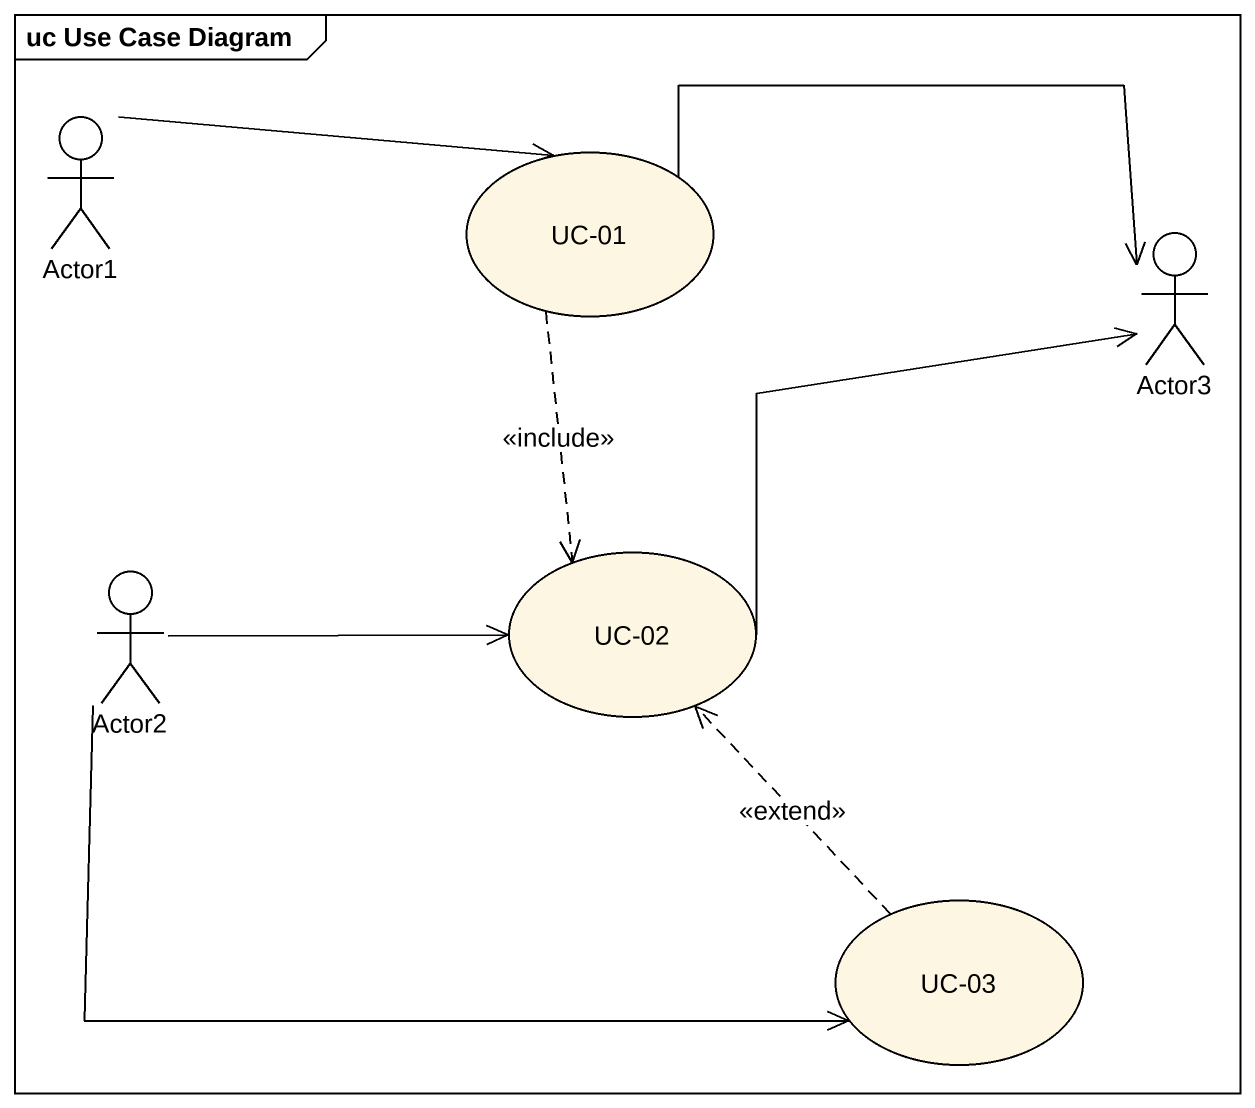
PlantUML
@startuml
mainframe uc Use Case Diagram
actor Actor1
usecase "UC-01" as UC_01
actor Actor3
actor Actor2
usecase "UC-02" as UC_02
usecase "UC-03" as UC_03
Actor1 -right-> UC_01
UC_01 -right-> Actor3
UC_01 ..> UC_02 : <<include>>
Actor2 -right-> UC_02
Actor2 -right-> UC_03
UC_02 -right-> Actor3
UC_03 .up.> UC_02 : <<extend>>
@enduml
